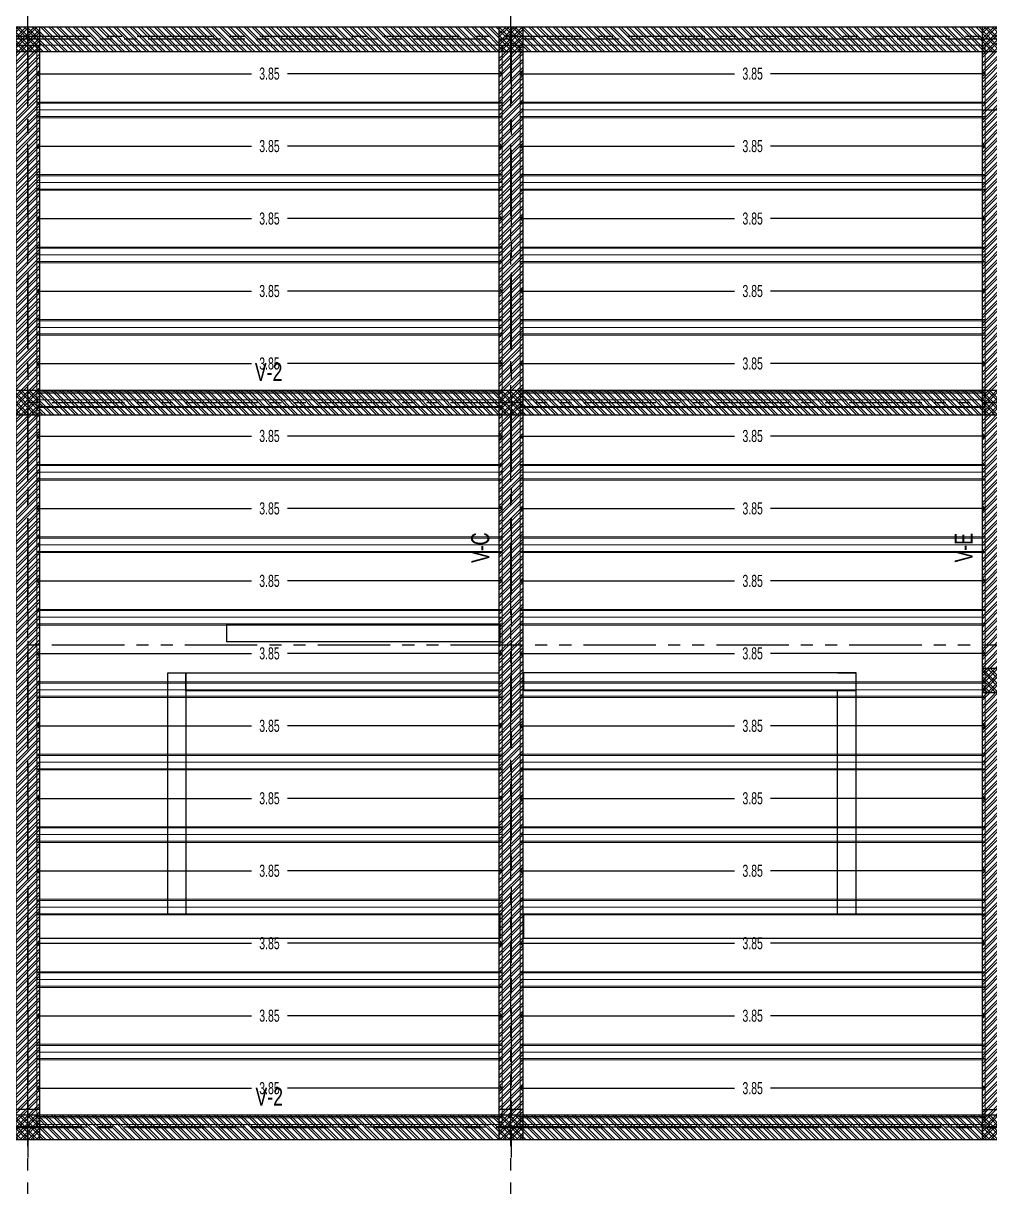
# Model space of a CAD drawing. Header units: millimetres. Extents: x 2248 to 2332, y 0 to 1240.
# Drawn here: x 2305.07 to 2313.07, y 1180.27 to 1189.9 of the extents above; entities that cross this region are included whole.
import ezdxf
from ezdxf.enums import TextEntityAlignment as Align

# ---------------------------------------------------------------- set-up
doc = ezdxf.new("R2010")
doc.units = ezdxf.units.MM
doc.set_wipeout_variables(frame=1)
for name, pattern in [('CENTERX2', [101.6, 63.5, -12.7, 12.7, -12.7]), ('Xref_Ejes$0$ACAD_ISO05W100', [33, 24, -3, 0, -3, 0, -3]), ('Xref_Losa de Entrepiso$0$HIDDEN', [0.375, 0.25, -0.125])]:
    doc.linetypes.add(name, pattern=pattern)
doc.layers.get('Defpoints').update_dxf_attribs({"color": 8})
for name, color, linetype in [('00-VIGAS', 1, 'Continuous'), ('Xref_Ejes$0$00-EJES', 1, 'Xref_Ejes$0$ACAD_ISO05W100'), ('Xref_Losa de Entrepiso$0$Cerramiento', 11, 'Continuous'), ('Xref_Losa de Entrepiso$0$VIGA', 3, 'Continuous')]:
    doc.layers.add(name, color=color, linetype=linetype)
for name, color, linetype, lineweight in [('02-MAKROS', 202, 'Continuous', 0), ('02-MAKROS COMP', 212, 'Continuous', 0), ('02-MAKROS-COTAS', 1, 'Continuous', 0), ('e-cadena', 6, 'CENTERX2', 30)]:
    doc.layers.add(name, color=color, linetype=linetype, lineweight=lineweight)
doc.styles.add('DIM2', font='archtitl.shx', dxfattribs={"width": 0.65})
doc.styles.add('Xref_Losa de Entrepiso$0$ARIAL', font='arial.ttf', dxfattribs={"height": 2})
doc.styles.add('Xref_Losa de Entrepiso$0$ROMANS', font='romans.shx', dxfattribs={"width": 0.75})
doc.dimstyles.new('Copy of DIM-GRAL', dxfattribs={"dimscale": 0, "dimtxt": 0.1, "dimasz": 0.05, "dimexe": 0.1, "dimexo": 0.1, "dimgap": 0.05, "dimtad": 0, "dimzin": 0, "dimdsep": 46, "dimtxsty": 'DIM2', "dimblk": 'OPEN90', "dimcen": 0.1, "dimclrd": 1, "dimclre": 8, "dimclrt": 6, "dimadec": 0, "dimazin": 0, "dimtfac": 1, "dimtmove": 0, "dimatfit": 1, "dimldrblk": 'OPEN90', "dimfxl": 1, "dimtolj": 1, "dimtzin": 0, "dimarcsym": 0})
pattern_1 = [(315, (18.321727, 0.05), (0.03367596, 0.03367596), []), (315, (18.321727, 0.02755), (0.03367596, 0.03367596), [])]

# ---------------------------------------------------------------- blocks, each defined once
blk = doc.blocks.new('Xref_Ejes')
at = {"layer": 'Xref_Ejes$0$00-EJES', "ltscale": 0.025}
for p, q in [((8, -8.9568), (8, 12.9873)), ((12, -8.9568), (12, 12.9873)), ((24.9967, 9.0084), (-5, 9.0084)), ((-4.9997, 6), (24.997, 6)), ((-5, 3.9958), (24.9967, 3.9958)), ((24.9967, 0), (-5, 0))]:
    blk.add_line(p, q, dxfattribs=at)
blk = doc.blocks.new('*U22')
at = {"layer": 'Xref_Losa de Entrepiso$0$VIGA', "ltscale": 0.025, "transparency": 33554559}
h = blk.add_hatch(dxfattribs=at)
h.set_pattern_fill('ANSI32', color=250, scale=0.005)
h.set_pattern_definition([(45, (-0.05, 7.285453), (-0.03367596, 0.03367596), []), (45, (-0.02755, 7.285453), (-0.03367596, 0.03367596), [])])
h.paths.add_polyline_path([(-0.125, 8.9584), (-0.125, -0.25), (0.075, -0.25), (0.075, 8.9584)])
at = {"layer": 'Defpoints', "ltscale": 0.025}
for p, q in [((-0.125, 8.8084), (0.075, 8.8084)), ((-0.125, 0), (0.075, 0))]:
    blk.add_line(p, q, dxfattribs=at)
at = {"layer": 'Xref_Losa de Entrepiso$0$VIGA', "ltscale": 0.025}
for p, q in [((0.075, 8.9584), (-0.125, 8.9584)), ((-0.125, 8.9584), (-0.125, -0.25)), ((0.075, -0.25), (0.075, 8.9584)), ((-0.125, -0.25), (0.075, -0.25))]:
    blk.add_line(p, q, dxfattribs=at)
at = {"layer": 'Defpoints', "color": 30, "ltscale": 0.025, "style": 'Xref_Losa de Entrepiso$0$ROMANS', "width": 0.7, "flags": 2}
blk.add_attdef('ANCHO', text='', height=0.03, dxfattribs=at).set_placement((-0.05, 8.7323), align=Align.MIDDLE_CENTER)
blk.add_attdef('LONGITUD', text='', height=0.05, rotation=90, dxfattribs=at).set_placement((-0.05, 0.225), align=Align.MIDDLE_CENTER)
at = {"layer": 'Xref_Losa de Entrepiso$0$VIGA', "ltscale": 0.025, "style": 'Xref_Losa de Entrepiso$0$ARIAL', "width": 0.7, "flags": 8}
blk.add_attdef('V-00', text='', height=0.15, rotation=90, dxfattribs=at).set_placement((-0.2797, 4.6488), align=Align.MIDDLE_CENTER)
at = {"color": 8, "linetype": 'Xref_Losa de Entrepiso$0$HIDDEN'}
blk.add_wipeout([(-0.3541, 4.4125), (-0.3666, 4.425), (-0.3666, 4.875), (-0.3541, 4.8875), (-0.2041, 4.8875), (-0.1916, 4.875), (-0.1916, 4.425), (-0.2041, 4.4125)], dxfattribs=at).dxf.layer = 'Defpoints'
blk = doc.blocks.new('*U23')
at = {"layer": 'Xref_Losa de Entrepiso$0$VIGA', "ltscale": 0.025, "transparency": 33554559}
h = blk.add_hatch(dxfattribs=at)
h.set_pattern_fill('ANSI32', color=250, scale=0.005, angle=-90)
h.set_pattern_definition(pattern_1)
h.paths.add_polyline_path([(15.9967, 0.125), (-0.2, 0.125), (-0.2, -0.075), (15.9967, -0.075)])
at = {"layer": 'Xref_Losa de Entrepiso$0$VIGA', "ltscale": 0.025}
for p, q in [((15.9967, 0.125), (-0.2, 0.125)), ((-0.2, -0.075), (15.9967, -0.075))]:
    blk.add_line(p, q, dxfattribs=at)
at = {"layer": 'Defpoints', "color": 30, "ltscale": 0.025, "style": 'Xref_Losa de Entrepiso$0$ROMANS', "width": 0.7, "flags": 2}
blk.add_attdef('ANCHO', text='', height=0.03, rotation=270, dxfattribs=at).set_placement((15.672, 0.05), align=Align.MIDDLE_CENTER)
blk.add_attdef('LONGITUD', text='', height=0.05, dxfattribs=at).set_placement((0.225, 0.05), align=Align.MIDDLE_CENTER)
at = {"layer": 'Xref_Losa de Entrepiso$0$VIGA', "ltscale": 0.025, "style": 'Xref_Losa de Entrepiso$0$ARIAL', "width": 0.7, "flags": 8}
blk.add_attdef('V-00', text='', height=0.15, dxfattribs=at).set_placement((5.8988, 0.278), align=Align.MIDDLE_CENTER)
at = {"color": 8, "linetype": 'Xref_Losa de Entrepiso$0$HIDDEN'}
blk.add_wipeout([(5.6625, 0.3525), (5.675, 0.365), (6.125, 0.365), (6.1375, 0.3525), (6.1375, 0.2025), (6.125, 0.19), (5.675, 0.19), (5.6625, 0.2025)], dxfattribs=at).dxf.layer = 'Defpoints'
blk = doc.blocks.new('*U24')
at = {"layer": 'Xref_Losa de Entrepiso$0$VIGA', "ltscale": 0.025, "transparency": 33554559}
h = blk.add_hatch(dxfattribs=at)
h.set_pattern_fill('ANSI32', color=250, scale=0.005, angle=-90)
h.set_pattern_definition([(315, (18.32673, 0.05), (0.03367596, 0.03367596), []), (315, (18.32673, 0.02755), (0.03367596, 0.03367596), [])])
h.paths.add_polyline_path([(15.9967, 0.125), (-0.2, 0.125), (-0.2, -0.075), (15.9967, -0.075)])
at = {"layer": 'Xref_Losa de Entrepiso$0$VIGA', "ltscale": 0.025}
for p, q in [((15.9967, 0.125), (-0.2, 0.125)), ((-0.2, -0.075), (15.9967, -0.075))]:
    blk.add_line(p, q, dxfattribs=at)
at = {"layer": 'Defpoints', "color": 30, "ltscale": 0.025, "style": 'Xref_Losa de Entrepiso$0$ROMANS', "width": 0.7, "flags": 2}
blk.add_attdef('ANCHO', text='', height=0.03, rotation=270, dxfattribs=at).set_placement((15.6707, 0.05), align=Align.MIDDLE_CENTER)
blk.add_attdef('LONGITUD', text='', height=0.05, dxfattribs=at).set_placement((0.225, 0.05), align=Align.MIDDLE_CENTER)
at = {"layer": 'Xref_Losa de Entrepiso$0$VIGA', "ltscale": 0.025, "style": 'Xref_Losa de Entrepiso$0$ARIAL', "width": 0.7, "flags": 8}
blk.add_attdef('V-00', text='', height=0.15, dxfattribs=at).set_placement((5.8938, 0.278), align=Align.MIDDLE_CENTER)
at = {"color": 8, "linetype": 'Xref_Losa de Entrepiso$0$HIDDEN'}
blk.add_wipeout([(5.6575, 0.3525), (5.67, 0.365), (6.12, 0.365), (6.1325, 0.3525), (6.1325, 0.2025), (6.12, 0.19), (5.67, 0.19), (5.6575, 0.2025)], dxfattribs=at).dxf.layer = 'Defpoints'
blk = doc.blocks.new('*U25')
at = {"layer": 'Xref_Losa de Entrepiso$0$VIGA', "ltscale": 0.025, "transparency": 33554559}
h = blk.add_hatch(dxfattribs=at)
h.set_pattern_fill('ANSI32', color=250, scale=0.005)
h.set_pattern_definition([(45, (-0.05, 7.285453), (-0.03367596, 0.03367596), []), (45, (-0.02755, 7.285453), (-0.03367596, 0.03367596), [])])
h.paths.add_polyline_path([(-0.125, 8.9584), (-0.125, -0.25), (0.075, -0.25), (0.075, 8.9584)])
at = {"layer": 'Defpoints', "ltscale": 0.025}
for p, q in [((-0.125, 8.8084), (0.075, 8.8084)), ((-0.125, 0), (0.075, 0))]:
    blk.add_line(p, q, dxfattribs=at)
at = {"layer": 'Xref_Losa de Entrepiso$0$VIGA', "ltscale": 0.025}
for p, q in [((0.075, 8.9584), (-0.125, 8.9584)), ((-0.125, 8.9584), (-0.125, -0.25)), ((0.075, -0.25), (0.075, 8.9584)), ((-0.125, -0.25), (0.075, -0.25))]:
    blk.add_line(p, q, dxfattribs=at)
at = {"layer": 'Defpoints', "color": 30, "ltscale": 0.025, "style": 'Xref_Losa de Entrepiso$0$ROMANS', "width": 0.7, "flags": 2}
blk.add_attdef('ANCHO', text='', height=0.03, dxfattribs=at).set_placement((-0.05, 8.7323), align=Align.MIDDLE_CENTER)
blk.add_attdef('LONGITUD', text='', height=0.05, rotation=90, dxfattribs=at).set_placement((-0.05, 0.225), align=Align.MIDDLE_CENTER)
at = {"layer": 'Xref_Losa de Entrepiso$0$VIGA', "ltscale": 0.025, "style": 'Xref_Losa de Entrepiso$0$ARIAL', "width": 0.7, "flags": 8}
blk.add_attdef('V-00', text='', height=0.15, rotation=90, dxfattribs=at).set_placement((-0.2797, 4.6488), align=Align.MIDDLE_CENTER)
at = {"color": 8, "linetype": 'Xref_Losa de Entrepiso$0$HIDDEN'}
blk.add_wipeout([(-0.3541, 4.4125), (-0.3666, 4.425), (-0.3666, 4.875), (-0.3541, 4.8875), (-0.2041, 4.8875), (-0.1916, 4.875), (-0.1916, 4.425), (-0.2041, 4.4125)], dxfattribs=at).dxf.layer = 'Defpoints'
blk = doc.blocks.new('*U26')
at = {"layer": 'Xref_Losa de Entrepiso$0$VIGA', "ltscale": 0.025, "transparency": 33554559}
h = blk.add_hatch(dxfattribs=at)
h.set_pattern_fill('ANSI32', color=250, scale=0.005)
h.set_pattern_definition([(45, (-0.05, 7.287507), (-0.03367596, 0.03367596), []), (45, (-0.02755, 7.287507), (-0.03367596, 0.03367596), [])])
h.paths.add_polyline_path([(-0.125, 8.9604), (-0.125, -0.2479), (0.075, -0.2479), (0.075, 8.9604)])
at = {"layer": 'Defpoints', "ltscale": 0.025}
for p, q in [((-0.125, 8.7604), (0.075, 8.7604)), ((-0.125, 0), (0.075, 0))]:
    blk.add_line(p, q, dxfattribs=at)
at = {"layer": 'Xref_Losa de Entrepiso$0$VIGA', "ltscale": 0.025}
for p, q in [((0.075, 8.9604), (-0.125, 8.9604)), ((-0.125, 8.9604), (-0.125, -0.2479)), ((0.075, -0.2479), (0.075, 8.9604)), ((-0.125, -0.2479), (0.075, -0.2479))]:
    blk.add_line(p, q, dxfattribs=at)
at = {"layer": 'Defpoints', "color": 30, "ltscale": 0.025, "style": 'Xref_Losa de Entrepiso$0$ROMANS', "width": 0.7, "flags": 2}
blk.add_attdef('ANCHO', text='', height=0.03, dxfattribs=at).set_placement((-0.05, 8.6844), align=Align.MIDDLE_CENTER)
blk.add_attdef('LONGITUD', text='', height=0.05, rotation=90, dxfattribs=at).set_placement((-0.05, 0.225), align=Align.MIDDLE_CENTER)
at = {"layer": 'Xref_Losa de Entrepiso$0$VIGA', "ltscale": 0.025, "style": 'Xref_Losa de Entrepiso$0$ARIAL', "width": 0.7, "flags": 8}
blk.add_attdef('V-00', text='', height=0.15, rotation=90, dxfattribs=at).set_placement((-0.278, 4.6509), align=Align.MIDDLE_CENTER)
at = {"color": 8, "linetype": 'Xref_Losa de Entrepiso$0$HIDDEN'}
blk.add_wipeout([(-0.3525, 4.4146), (-0.365, 4.4271), (-0.365, 4.8771), (-0.3525, 4.8896), (-0.2025, 4.8896), (-0.19, 4.8771), (-0.19, 4.4271), (-0.2025, 4.4146)], dxfattribs=at).dxf.layer = 'Defpoints'
blk = doc.blocks.new('*U28')
at = {"layer": 'Xref_Losa de Entrepiso$0$VIGA', "ltscale": 0.025, "transparency": 33554559}
h = blk.add_hatch(dxfattribs=at)
h.set_pattern_fill('ANSI32', color=250, scale=0.005, angle=-90)
h.set_pattern_definition([(315, (14.376727, 0.05), (0.03367596, 0.03367596), []), (315, (14.376727, 0.02755), (0.03367596, 0.03367596), [])])
h.paths.add_polyline_path([(15.9967, 0.125), (-0.2, 0.125), (-0.2, -0.075), (15.9967, -0.075)])
at = {"layer": 'Xref_Losa de Entrepiso$0$VIGA', "ltscale": 0.025}
for p, q in [((15.9967, 0.125), (-0.2, 0.125)), ((-0.2, -0.075), (15.9967, -0.075))]:
    blk.add_line(p, q, dxfattribs=at)
at = {"layer": 'Defpoints', "color": 30, "ltscale": 0.025, "style": 'Xref_Losa de Entrepiso$0$ROMANS', "width": 0.7, "flags": 2}
blk.add_attdef('ANCHO', text='', height=0.03, rotation=270, dxfattribs=at).set_placement((15.7207, 0.05), align=Align.MIDDLE_CENTER)
blk.add_attdef('LONGITUD', text='', height=0.05, dxfattribs=at).set_placement((0.225, 0.05), align=Align.MIDDLE_CENTER)
at = {"layer": 'Xref_Losa de Entrepiso$0$VIGA', "ltscale": 0.025, "style": 'Xref_Losa de Entrepiso$0$ARIAL', "width": 0.7, "flags": 8}
blk.add_attdef('V-00', text='', height=0.15, dxfattribs=at).set_placement((7.8963, 0.278), align=Align.MIDDLE_CENTER)
blk = doc.blocks.new('*U172')
at = {"layer": 'Xref_Losa de Entrepiso$0$VIGA', "ltscale": 0.025, "transparency": 33554559}
h = blk.add_hatch(dxfattribs=at)
h.set_pattern_fill('ANSI32', color=250, scale=0.005, angle=-90)
h.set_pattern_definition(pattern_1)
h.paths.add_polyline_path([(3.9967, 0.125), (-0.2, 0.125), (-0.2, -0.075), (3.9967, -0.075)])
at = {"layer": 'Defpoints', "ltscale": 0.025}
for p, q in [((0, 0.125), (0, -0.075)), ((3.748, 0.125), (3.748, -0.075))]:
    blk.add_line(p, q, dxfattribs=at)
at = {"layer": 'Xref_Losa de Entrepiso$0$VIGA', "ltscale": 0.025}
for p, q in [((-0.2, 0.125), (-0.2, -0.075)), ((3.9967, 0.125), (-0.2, 0.125)), ((3.9967, -0.075), (3.9967, 0.125)), ((-0.2, -0.075), (3.9967, -0.075))]:
    blk.add_line(p, q, dxfattribs=at)
at = {"layer": 'Defpoints', "color": 30, "ltscale": 0.025, "style": 'Xref_Losa de Entrepiso$0$ROMANS', "width": 0.7, "flags": 2}
blk.add_attdef('ANCHO', text='', height=0.03, rotation=270, dxfattribs=at).set_placement((3.672, 0.05), align=Align.MIDDLE_CENTER)
blk.add_attdef('LONGITUD', text='', height=0.05, dxfattribs=at).set_placement((0.225, 0.05), align=Align.MIDDLE_CENTER)
at = {"layer": 'Xref_Losa de Entrepiso$0$VIGA', "ltscale": 0.025, "style": 'Xref_Losa de Entrepiso$0$ARIAL', "width": 0.7, "flags": 8}
blk.add_attdef('V-00', text='', height=0.15, dxfattribs=at).set_placement((1.8972, 0.278), align=Align.MIDDLE_CENTER)
at = {"color": 8, "linetype": 'Xref_Losa de Entrepiso$0$HIDDEN'}
blk.add_wipeout([(1.6609, 0.3525), (1.6734, 0.365), (2.1234, 0.365), (2.1359, 0.3525), (2.1359, 0.2025), (2.1234, 0.19), (1.6734, 0.19), (1.6609, 0.2025)], dxfattribs=at).dxf.layer = 'Defpoints'
blk = doc.blocks.new('_Open90')
at = {"color": 0, "linetype": 'ByBlock', "lineweight": -2}
for p, q in [((0, 0), (-1, 0)), ((-0.5, 0.5), (0, 0)), ((0, 0), (-0.5, -0.5))]:
    blk.add_line(p, q, dxfattribs=at)
blk = doc.blocks.new('*D760')
at = {"layer": '02-MAKROS-COTAS', "color": 1, "lineweight": -2, "transparency": 16777216}
for p, q in [((2305.2309, 1189.4867), (2306.9574, 1189.4867)), ((2308.982, 1189.4867), (2307.2555, 1189.4867))]:
    blk.add_line(p, q, dxfattribs=at)
at = {"layer": 'Defpoints', "color": 0, "lineweight": -2, "transparency": 16777216}
for p in [(2305.1809, 1189.4867), (2309.032, 1189.4867), (2309.032, 1189.4867)]:
    blk.add_point(p, dxfattribs=at)
at = {"layer": '02-MAKROS-COTAS', "color": 1, "lineweight": -2, "transparency": 16777216, "xscale": 0.05, "yscale": 0.05, "zscale": 0.05, "rotation": 180}
blk.add_blockref('_Open90', (2305.1809, 1189.4867), dxfattribs=at)
at = {"layer": '02-MAKROS-COTAS', "color": 1, "lineweight": -2, "transparency": 16777216, "xscale": 0.05, "yscale": 0.05, "zscale": 0.05}
blk.add_blockref('_Open90', (2309.032, 1189.4867), dxfattribs=at)
at = {"layer": '02-MAKROS-COTAS', "color": 6, "transparency": 16777216, "insert": (2307.1064, 1189.4867), "char_height": 0.1, "attachment_point": 5, "style": 'DIM2'}
blk.add_mtext('\\A1;3.85', dxfattribs=at)
blk = doc.blocks.new('*D761')
at = {"layer": '02-MAKROS-COTAS', "color": 1, "lineweight": -2, "transparency": 16777216}
for p, q in [((2309.2309, 1189.4867), (2310.9574, 1189.4867)), ((2312.982, 1189.4867), (2311.2555, 1189.4867))]:
    blk.add_line(p, q, dxfattribs=at)
at = {"layer": 'Defpoints', "color": 0, "lineweight": -2, "transparency": 16777216}
for p in [(2309.1809, 1189.4867), (2313.032, 1189.4867), (2313.032, 1189.4867)]:
    blk.add_point(p, dxfattribs=at)
at = {"layer": '02-MAKROS-COTAS', "color": 1, "lineweight": -2, "transparency": 16777216, "xscale": 0.05, "yscale": 0.05, "zscale": 0.05, "rotation": 180}
blk.add_blockref('_Open90', (2309.1809, 1189.4867), dxfattribs=at)
at = {"layer": '02-MAKROS-COTAS', "color": 1, "lineweight": -2, "transparency": 16777216, "xscale": 0.05, "yscale": 0.05, "zscale": 0.05}
blk.add_blockref('_Open90', (2313.032, 1189.4867), dxfattribs=at)
at = {"layer": '02-MAKROS-COTAS', "color": 6, "transparency": 16777216, "insert": (2311.1064, 1189.4867), "char_height": 0.1, "attachment_point": 5, "style": 'DIM2'}
blk.add_mtext('\\A1;3.85', dxfattribs=at)
blk = doc.blocks.new('*U762')
at = {"layer": '02-MAKROS-COTAS'}
for base, p1, p2, picture, middle in [((-0.0745, 0), (-3.9255, 0), (-0.0745, 0), '*D760', (-2, 0)), ((3.9255, 0), (0.0745, 0), (3.9255, 0), '*D761', (2, 0))]:
    dim = blk.add_linear_dim(base=base, p1=p1, p2=p2, angle=180, dimstyle='Copy of DIM-GRAL', override={"dimscale": 1}, dxfattribs=at)
    dim.commit()
    dim.dimension.update_dxf_attribs({"geometry": picture, "text_midpoint": middle, "insert": (-2309.1064, -1189.4867)})
blk = doc.blocks.new('*U763')
at = {"layer": '00-VIGAS', "color": 0, "linetype": 'ByBlock', "lineweight": -2, "transparency": 16777216}
for p in [(0, 0), (0, -0.6), (0, -1.2), (0, -1.8), (0, -2.4), (0, -3), (0, -3.6), (0, -4.2), (0, -4.8), (0, -5.4), (0, -6), (0, -6.6), (0, -7.2), (0, -7.8), (0, -8.4)]:
    blk.add_blockref('*U762', p, dxfattribs=at)

msp = doc.modelspace()

# ---------------------------------------------------------------- linework, layer by layer
at = {"layer": 'Xref_Losa de Entrepiso$0$Cerramiento'}
msp.add_lwpolyline([(2306.4142, 1182.5256), (2306.2642, 1182.5256), (2306.2642, 1184.5267), (2306.4142, 1184.5267)], close=True, dxfattribs=at)
for points in [[(2311.8109, 1184.5268), (2311.9613, 1184.5268), (2311.9613, 1182.5256)], [(2311.8101, 1182.5256), (2311.8101, 1184.3768)]]:
    msp.add_lwpolyline(points, dxfattribs=at)

# ---------------------------------------------------------------- block references
msp.add_blockref('Xref_Ejes', (2297.1059, 1180.7633))

# ---------------------------------------------------------------- next in the draw order: block references
at = {"ltscale": 0.025}
ref = msp.add_blockref('*U22', (2305.1309, 1180.9133), dxfattribs=at)
ref.add_attrib('V-00', 'V-C', dxfattribs={"layer": 'Xref_Losa de Entrepiso$0$VIGA', "ltscale": 0.025, "height": 0.15, "rotation": 90, "style": 'Xref_Losa de Entrepiso$0$ARIAL', "width": 0.7}).set_placement((2304.8512, 1185.5621), align=Align.MIDDLE_CENTER)

# ---------------------------------------------------------------- next in the draw order: block references
ref = msp.add_blockref('*U24', (2301.2059, 1186.7384), dxfattribs=at)
ref.add_attrib('V-00', 'V-2', dxfattribs={"layer": 'Xref_Losa de Entrepiso$0$VIGA', "ltscale": 0.025, "height": 0.15, "style": 'Xref_Losa de Entrepiso$0$ARIAL', "width": 0.7}).set_placement((2307.0997, 1187.0164), align=Align.MIDDLE_CENTER)
ref = msp.add_blockref('*U23', (2301.2059, 1180.7383), dxfattribs=at)
ref.add_attrib('V-00', 'V-2', dxfattribs={"layer": 'Xref_Losa de Entrepiso$0$VIGA', "ltscale": 0.025, "height": 0.15, "style": 'Xref_Losa de Entrepiso$0$ARIAL', "width": 0.7}).set_placement((2307.1047, 1181.0164), align=Align.MIDDLE_CENTER)

# ---------------------------------------------------------------- next in the draw order: block references
ref = msp.add_blockref('*U25', (2309.1309, 1180.9133), dxfattribs=at)
ref.add_attrib('V-00', 'V-C', dxfattribs={"layer": 'Xref_Losa de Entrepiso$0$VIGA', "ltscale": 0.025, "height": 0.15, "rotation": 90, "style": 'Xref_Losa de Entrepiso$0$ARIAL', "width": 0.7}).set_placement((2308.8512, 1185.5621), align=Align.MIDDLE_CENTER)
ref = msp.add_blockref('*U26', (2313.1309, 1180.9113), dxfattribs=at)
ref.add_attrib('V-00', 'V-E', dxfattribs={"layer": 'Xref_Losa de Entrepiso$0$VIGA', "ltscale": 0.025, "height": 0.15, "rotation": 90, "style": 'Xref_Losa de Entrepiso$0$ARIAL', "width": 0.7}).set_placement((2312.8529, 1185.5621), align=Align.MIDDLE_CENTER)

# ---------------------------------------------------------------- next in the draw order: linework, layer by layer
at = {"layer": '00-VIGAS', "lineweight": -2, "ltscale": 0.01}
msp.add_line((2313.032, 1189.1867), (2313.5762, 1189.1867), dxfattribs=at)
at = {"layer": '02-MAKROS', "color": 102}
for points in [[(2309.032, 1188.5867), (2309.032, 1189.1867), (2305.1809, 1189.1867), (2305.1809, 1188.5867)], [(2313.032, 1188.5867), (2313.032, 1189.1867), (2309.1809, 1189.1867), (2309.1809, 1188.5867)], [(2309.032, 1187.9867), (2309.032, 1188.5867), (2305.1809, 1188.5867), (2305.1809, 1187.9867)], [(2313.032, 1187.9867), (2313.032, 1188.5867), (2309.1809, 1188.5867), (2309.1809, 1187.9867)], [(2309.032, 1187.3867), (2309.032, 1187.9867), (2305.1809, 1187.9867), (2305.1809, 1187.3867)], [(2313.032, 1187.3867), (2313.032, 1187.9867), (2309.1809, 1187.9867), (2309.1809, 1187.3867)], [(2309.032, 1186.7867), (2309.032, 1187.3867), (2305.1809, 1187.3867), (2305.1809, 1186.7867)], [(2313.032, 1186.7867), (2313.032, 1187.3867), (2309.1809, 1187.3867), (2309.1809, 1186.7867)], [(2309.032, 1186.1867), (2309.032, 1186.7867), (2305.1809, 1186.7867), (2305.1809, 1186.1867)], [(2313.032, 1186.1867), (2313.032, 1186.7867), (2309.1809, 1186.7867), (2309.1809, 1186.1867)], [(2309.032, 1185.5867), (2309.032, 1186.1867), (2305.1809, 1186.1867), (2305.1809, 1185.5867)], [(2313.032, 1185.5867), (2313.032, 1186.1867), (2309.1809, 1186.1867), (2309.1809, 1185.5867)], [(2309.032, 1184.9867), (2309.032, 1185.5867), (2305.1809, 1185.5867), (2305.1809, 1184.9867)], [(2313.032, 1184.9867), (2313.032, 1185.5867), (2309.1809, 1185.5867), (2309.1809, 1184.9867)], [(2309.032, 1184.3867), (2309.032, 1184.9867), (2305.1809, 1184.9867), (2305.1809, 1184.3867)], [(2309.032, 1183.7867), (2309.032, 1184.3867), (2305.1809, 1184.3867), (2305.1809, 1183.7867)], [(2309.032, 1183.1867), (2309.032, 1183.7867), (2305.1809, 1183.7867), (2305.1809, 1183.1867)], [(2313.032, 1183.1867), (2313.032, 1183.7867), (2309.1809, 1183.7867), (2309.1809, 1183.1867)], [(2309.032, 1182.5867), (2309.032, 1183.1867), (2305.1809, 1183.1867), (2305.1809, 1182.5867)], [(2313.032, 1182.5867), (2313.032, 1183.1867), (2309.1809, 1183.1867), (2309.1809, 1182.5867)], [(2309.032, 1181.9867), (2309.032, 1182.5867), (2305.1809, 1182.5867), (2305.1809, 1181.9867)], [(2313.032, 1181.9867), (2313.032, 1182.5867), (2309.1809, 1182.5867), (2309.1809, 1181.9867)], [(2309.032, 1181.3867), (2309.032, 1181.9867), (2305.1809, 1181.9867), (2305.1809, 1181.3867)], [(2313.032, 1181.3867), (2313.032, 1181.9867), (2309.1809, 1181.9867), (2309.1809, 1181.3867)], [(2309.032, 1180.7867), (2309.032, 1181.3867), (2305.1809, 1181.3867), (2305.1809, 1180.7867)], [(2313.032, 1180.7867), (2313.032, 1181.3867), (2309.1809, 1181.3867), (2309.1809, 1180.7867)]]:
    msp.add_lwpolyline(points, close=True, dxfattribs=at)
at = {"layer": '02-MAKROS COMP', "color": 122}
for p, q in [((2309.032, 1189.2517), (2305.1809, 1189.2517)), ((2309.032, 1189.2417), (2305.1809, 1189.2417)), ((2313.032, 1189.2517), (2309.1809, 1189.2517)), ((2313.032, 1189.2417), (2309.1809, 1189.2417)), ((2309.032, 1189.1317), (2305.1809, 1189.1317)), ((2309.032, 1189.1217), (2305.1809, 1189.1217)), ((2313.032, 1189.1317), (2309.1809, 1189.1317)), ((2313.032, 1189.1217), (2309.1809, 1189.1217)), ((2309.032, 1188.6517), (2305.1809, 1188.6517)), ((2309.032, 1188.6417), (2305.1809, 1188.6417)), ((2313.032, 1188.6517), (2309.1809, 1188.6517)), ((2313.032, 1188.6417), (2309.1809, 1188.6417)), ((2309.032, 1188.5317), (2305.1809, 1188.5317)), ((2309.032, 1188.5217), (2305.1809, 1188.5217)), ((2313.032, 1188.5317), (2309.1809, 1188.5317)), ((2313.032, 1188.5217), (2309.1809, 1188.5217)), ((2309.032, 1188.0517), (2305.1809, 1188.0517)), ((2309.032, 1188.0417), (2305.1809, 1188.0417)), ((2313.032, 1188.0517), (2309.1809, 1188.0517)), ((2313.032, 1188.0417), (2309.1809, 1188.0417)), ((2309.032, 1187.9317), (2305.1809, 1187.9317)), ((2309.032, 1187.9217), (2305.1809, 1187.9217)), ((2313.032, 1187.9317), (2309.1809, 1187.9317)), ((2313.032, 1187.9217), (2309.1809, 1187.9217)), ((2309.032, 1187.4517), (2305.1809, 1187.4517)), ((2313.032, 1187.4517), (2309.1809, 1187.4517)), ((2309.032, 1187.4417), (2305.1809, 1187.4417)), ((2313.032, 1187.4417), (2309.1809, 1187.4417)), ((2309.032, 1187.3317), (2305.1809, 1187.3317)), ((2309.032, 1187.3217), (2305.1809, 1187.3217)), ((2313.032, 1187.3317), (2309.1809, 1187.3317)), ((2313.032, 1187.3217), (2309.1809, 1187.3217)), ((2309.032, 1186.8517), (2305.1809, 1186.8517)), ((2309.032, 1186.8417), (2305.1809, 1186.8417)), ((2313.032, 1186.8517), (2309.1809, 1186.8517)), ((2313.032, 1186.8417), (2309.1809, 1186.8417)), ((2309.032, 1186.7317), (2305.1809, 1186.7317)), ((2309.032, 1186.7217), (2305.1809, 1186.7217)), ((2313.032, 1186.7317), (2309.1809, 1186.7317)), ((2313.032, 1186.7217), (2309.1809, 1186.7217)), ((2309.032, 1186.2517), (2305.1809, 1186.2517)), ((2309.032, 1186.2417), (2305.1809, 1186.2417)), ((2313.032, 1186.2517), (2309.1809, 1186.2517)), ((2313.032, 1186.2417), (2309.1809, 1186.2417)), ((2309.032, 1186.1317), (2305.1809, 1186.1317)), ((2309.032, 1186.1217), (2305.1809, 1186.1217)), ((2313.032, 1186.1317), (2309.1809, 1186.1317)), ((2313.032, 1186.1217), (2309.1809, 1186.1217)), ((2309.032, 1185.6517), (2305.1809, 1185.6517)), ((2309.032, 1185.6417), (2305.1809, 1185.6417)), ((2313.032, 1185.6517), (2309.1809, 1185.6517)), ((2313.032, 1185.6417), (2309.1809, 1185.6417)), ((2309.032, 1185.5317), (2305.1809, 1185.5317)), ((2313.032, 1185.5317), (2309.1809, 1185.5317)), ((2309.032, 1185.5217), (2305.1809, 1185.5217)), ((2313.032, 1185.5217), (2309.1809, 1185.5217)), ((2309.032, 1185.0517), (2305.1809, 1185.0517)), ((2313.032, 1185.0517), (2309.1809, 1185.0517)), ((2309.032, 1185.0417), (2305.1809, 1185.0417)), ((2313.032, 1185.0417), (2309.1809, 1185.0417)), ((2309.032, 1184.9317), (2305.1809, 1184.9317)), ((2309.032, 1184.9217), (2305.1809, 1184.9217)), ((2313.032, 1184.9317), (2309.1809, 1184.9317)), ((2313.032, 1184.9217), (2309.1809, 1184.9217)), ((2309.032, 1184.4517), (2305.1809, 1184.4517)), ((2309.032, 1184.4417), (2305.1809, 1184.4417)), ((2309.032, 1184.3317), (2305.1809, 1184.3317)), ((2309.032, 1184.3217), (2305.1809, 1184.3217)), ((2309.032, 1183.8517), (2305.1809, 1183.8517)), ((2309.032, 1183.8417), (2305.1809, 1183.8417)), ((2313.032, 1183.8517), (2309.1809, 1183.8517)), ((2313.032, 1183.8417), (2309.1809, 1183.8417)), ((2309.032, 1183.7317), (2305.1809, 1183.7317)), ((2309.032, 1183.7217), (2305.1809, 1183.7217)), ((2313.032, 1183.7317), (2309.1809, 1183.7317)), ((2313.032, 1183.7217), (2309.1809, 1183.7217)), ((2309.032, 1183.2517), (2305.1809, 1183.2517)), ((2309.032, 1183.2417), (2305.1809, 1183.2417)), ((2313.032, 1183.2517), (2309.1809, 1183.2517)), ((2313.032, 1183.2417), (2309.1809, 1183.2417)), ((2309.032, 1183.1317), (2305.1809, 1183.1317)), ((2309.032, 1183.1217), (2305.1809, 1183.1217)), ((2313.032, 1183.1317), (2309.1809, 1183.1317)), ((2313.032, 1183.1217), (2309.1809, 1183.1217)), ((2309.032, 1182.6517), (2305.1809, 1182.6517)), ((2309.032, 1182.6417), (2305.1809, 1182.6417)), ((2313.032, 1182.6517), (2309.1809, 1182.6517)), ((2313.032, 1182.6417), (2309.1809, 1182.6417)), ((2309.032, 1182.5317), (2305.1809, 1182.5317)), ((2309.032, 1182.5217), (2305.1809, 1182.5217)), ((2313.032, 1182.5317), (2309.1809, 1182.5317)), ((2313.032, 1182.5217), (2309.1809, 1182.5217)), ((2309.032, 1182.0517), (2305.1809, 1182.0517)), ((2309.032, 1182.0417), (2305.1809, 1182.0417)), ((2313.032, 1182.0517), (2309.1809, 1182.0517)), ((2313.032, 1182.0417), (2309.1809, 1182.0417)), ((2309.032, 1181.9317), (2305.1809, 1181.9317)), ((2309.032, 1181.9217), (2305.1809, 1181.9217)), ((2313.032, 1181.9317), (2309.1809, 1181.9317)), ((2313.032, 1181.9217), (2309.1809, 1181.9217)), ((2309.032, 1181.4517), (2305.1809, 1181.4517)), ((2309.032, 1181.4417), (2305.1809, 1181.4417)), ((2313.032, 1181.4517), (2309.1809, 1181.4517)), ((2313.032, 1181.4417), (2309.1809, 1181.4417)), ((2309.032, 1181.3317), (2305.1809, 1181.3317)), ((2309.032, 1181.3217), (2305.1809, 1181.3217)), ((2313.032, 1181.3317), (2309.1809, 1181.3317)), ((2313.032, 1181.3217), (2309.1809, 1181.3217)), ((2309.032, 1180.8517), (2305.1809, 1180.8517)), ((2309.032, 1180.8417), (2305.1809, 1180.8417)), ((2313.032, 1180.8517), (2309.1809, 1180.8517)), ((2313.032, 1180.8417), (2309.1809, 1180.8417))]:
    msp.add_line(p, q, dxfattribs=at)
at = {"layer": 'e-cadena', "lineweight": 50, "ltscale": 0.01}
msp.add_line((2300.8559, 1180.7633), (2317.2026, 1180.7633), dxfattribs=at)
at = {"layer": 'Xref_Losa de Entrepiso$0$Cerramiento'}
for points in [[(2306.7523, 1184.9312), (2309.0125, 1184.9312), (2309.0125, 1184.7824), (2306.7523, 1184.7824)], [(2306.4142, 1184.5267), (2309.0059, 1184.5267), (2309.0059, 1184.3772), (2306.4142, 1184.3772)], [(2309.2125, 1184.5282), (2311.9601, 1184.5282), (2311.9601, 1184.3777), (2309.2125, 1184.3777)]]:
    msp.add_lwpolyline(points, close=True, dxfattribs=at)
for points in [[(2306.9045, 1182.5256), (2306.9045, 1182.5256), (2309.0125, 1182.5256), (2309.0125, 1182.3256), (2305.2059, 1182.3256), (2305.2059, 1182.5256), (2306.9045, 1182.5256)], [(2311.9613, 1182.5256), (2313.0059, 1182.5256), (2313.0059, 1182.3256), (2309.2125, 1182.3256), (2309.2125, 1182.5256), (2311.8101, 1182.5256)]]:
    msp.add_lwpolyline(points, dxfattribs=at)

# ---------------------------------------------------------------- next in the draw order: block references
at = {"ltscale": 0.025}
msp.add_blockref('*U28', (2301.2059, 1189.7467), dxfattribs=at)
ref = msp.add_blockref('*U172', (2313.2059, 1184.4383), dxfattribs=at)
ref.add_attrib('V-00', 'CE-1', dxfattribs={"layer": 'Xref_Losa de Entrepiso$0$VIGA', "ltscale": 0.025, "height": 0.15, "style": 'Xref_Losa de Entrepiso$0$ARIAL', "width": 0.7}).set_placement((2315.1031, 1184.7164), align=Align.MIDDLE_CENTER)

# ---------------------------------------------------------------- next in the draw order: linework, layer by layer
at = {"layer": '02-MAKROS', "color": 102}
for points in [[(2309.032, 1189.1867), (2309.032, 1189.7217), (2305.1809, 1189.7217), (2305.1809, 1189.1867)], [(2313.032, 1189.1867), (2313.032, 1189.7217), (2309.1809, 1189.7217), (2309.1809, 1189.1867)], [(2313.032, 1184.3867), (2313.032, 1184.9867), (2309.1809, 1184.9867), (2309.1809, 1184.3867)], [(2313.032, 1183.7867), (2313.032, 1184.3867), (2309.1809, 1184.3867), (2309.1809, 1183.7867)]]:
    msp.add_lwpolyline(points, close=True, dxfattribs=at)
at = {"layer": '02-MAKROS COMP', "color": 122}
for p, q in [((2309.032, 1189.7217), (2305.1809, 1189.7217)), ((2313.032, 1189.7217), (2309.1809, 1189.7217)), ((2313.032, 1184.4517), (2309.1809, 1184.4517)), ((2313.032, 1184.4417), (2309.1809, 1184.4417)), ((2313.032, 1184.3317), (2309.1809, 1184.3317)), ((2313.032, 1184.3217), (2309.1809, 1184.3217))]:
    msp.add_line(p, q, dxfattribs=at)
at = {"layer": 'e-cadena', "lineweight": 30, "ltscale": 0.01}
for p, q in [((2305.1064, 1189.8717), (2305.1064, 1180.5133)), ((2309.1064, 1189.8717), (2309.1064, 1180.5133)), ((2300.9314, 1189.7967), (2317.3714, 1189.7967))]:
    msp.add_line(p, q, dxfattribs=at)

# ---------------------------------------------------------------- next in the draw order: block references
at = {"layer": '00-VIGAS', "lineweight": -2}
msp.add_blockref('*U763', (2309.1064, 1189.4867), dxfattribs=at)

doc.saveas('drawing.dxf')
